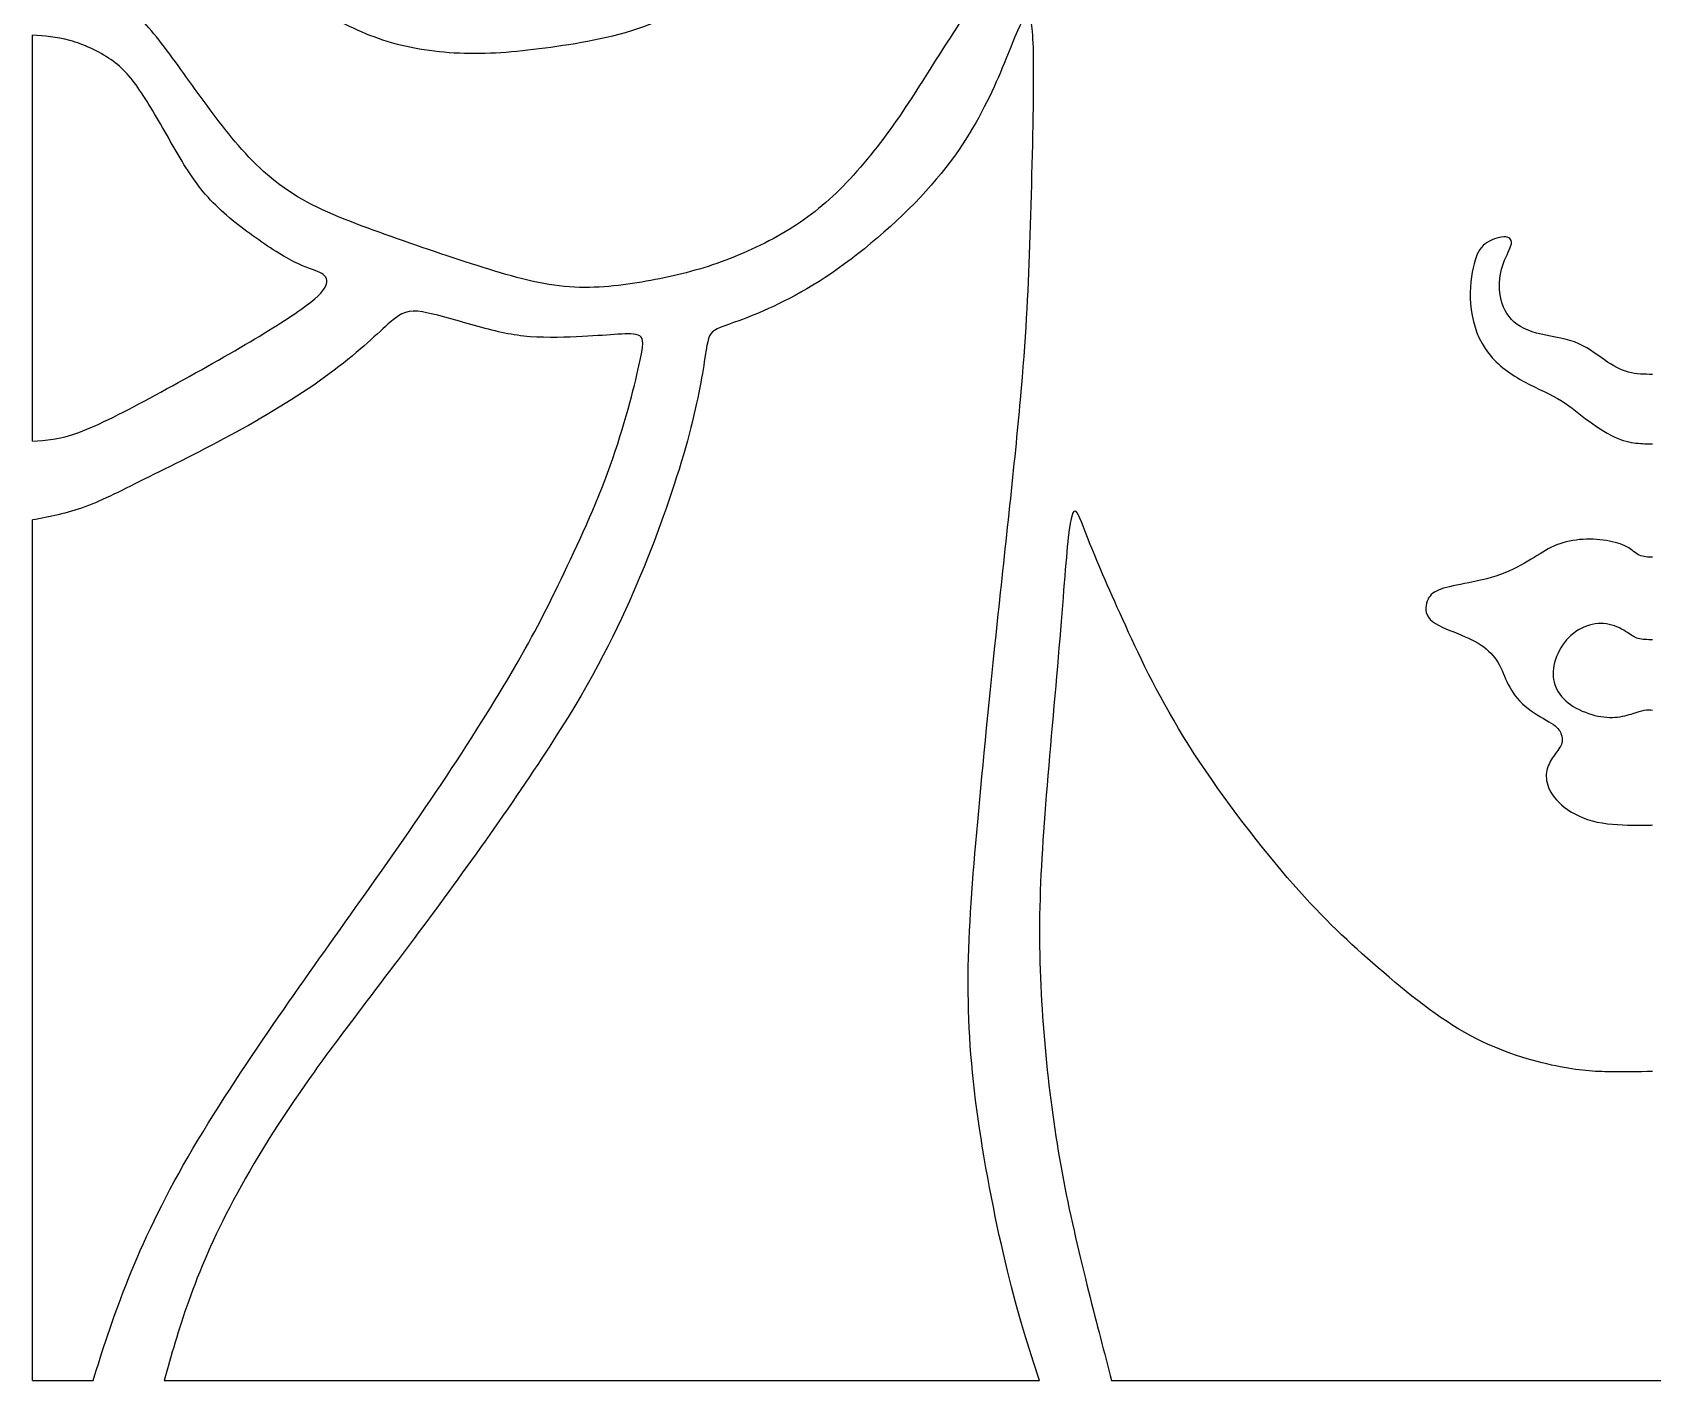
# Model space of a CAD drawing. Extents: x 0 to 80.9, y -7.4 to 60.
# Drawn here: x 57.87 to 62.226, y 21.648 to 25.273 of the extents above; entities that cross this region are included whole.
import ezdxf

# ---------------------------------------------------------------- set-up
doc = ezdxf.new("R2010")
doc.units = 0
doc.header["$MEASUREMENT"] = 0
doc.layers.add('LAYER_1', color=7, linetype='CONTINUOUS')

msp = doc.modelspace()

# ---------------------------------------------------------------- linework, layer by layer
at = {"layer": 'LAYER_1'}
for points, knots in [([(59.9503, 25.6056), (59.8991, 25.5541), (59.8348, 25.4976), (59.7673, 25.4432), (59.7673, 25.4432), (59.6999, 25.3889), (59.6293, 25.3366), (59.5457, 25.3016), (59.5457, 25.3016), (59.462, 25.2665), (59.3653, 25.2487), (59.2795, 25.2362), (59.2795, 25.2362), (59.1938, 25.2237), (59.119, 25.2163), (59.0453, 25.2174), (59.0453, 25.2174), (58.9716, 25.2184), (58.8989, 25.2278), (58.8343, 25.2464), (58.8343, 25.2464), (58.7698, 25.2649), (58.7133, 25.2927), (58.6579, 25.3233), (58.6579, 25.3233), (58.6025, 25.3538), (58.5481, 25.3873), (58.4916, 25.4145), (58.4916, 25.4145), (58.4352, 25.4417), (58.3766, 25.4626), (58.3264, 25.4804), (58.3264, 25.4804), (58.2762, 25.4981), (58.2344, 25.5128), (58.1986, 25.518), (58.1986, 25.518), (58.1627, 25.5232), (58.1329, 25.5191), (58.1052, 25.5068), (58.1052, 25.5068), (58.0775, 25.4945), (58.0519, 25.4741), (58.032, 25.4561), (58.032, 25.4561), (58.0122, 25.438), (57.998, 25.4223), (57.9915, 25.4077), (57.9915, 25.4077), (57.985, 25.3931), (57.986, 25.3795), (57.9946, 25.3716), (57.9946, 25.3716), (58.0033, 25.3638), (58.0195, 25.3617), (58.0352, 25.3632), (58.0352, 25.3632), (58.0508, 25.3648), (58.066, 25.3701), (58.0861, 25.3643), (58.0861, 25.3643), (58.1063, 25.3586), (58.1314, 25.3418), (58.1638, 25.307), (58.1638, 25.307), (58.1962, 25.2723), (58.236, 25.2195), (58.2767, 25.163), (58.2767, 25.163), (58.3175, 25.1065), (58.3593, 25.0464), (58.4061, 24.9899), (58.4061, 24.9899), (58.4529, 24.9335), (58.5047, 24.8807), (58.5703, 24.8391), (58.5703, 24.8391), (58.6359, 24.7975), (58.7154, 24.7672), (58.8016, 24.7361), (58.8016, 24.7361), (58.8879, 24.705), (58.981, 24.6731), (59.0657, 24.6462), (59.0657, 24.6462), (59.1504, 24.6192), (59.2267, 24.5973), (59.2997, 24.5902), (59.2997, 24.5902), (59.3726, 24.5832), (59.4422, 24.591), (59.5077, 24.602), (59.5077, 24.602), (59.5734, 24.613), (59.6351, 24.6271), (59.6981, 24.6482), (59.6981, 24.6482), (59.7611, 24.6694), (59.8254, 24.6977), (59.8826, 24.7306), (59.8826, 24.7306), (59.9399, 24.7635), (59.9901, 24.8012), (60.04, 24.8506), (60.04, 24.8506), (60.0899, 24.9), (60.1396, 24.9612), (60.184, 25.0239), (60.184, 25.0239), (60.2285, 25.0867), (60.2677, 25.151), (60.3072, 25.2129), (60.3072, 25.2129), (60.3467, 25.2749), (60.3864, 25.3345), (60.4141, 25.386), (60.4141, 25.386), (60.4418, 25.4375), (60.4575, 25.4809), (60.4716, 25.5384), (60.4716, 25.5384), (60.4857, 25.5959), (60.4983, 25.6676), (60.5085, 25.7345), (60.5085, 25.7345), (60.5187, 25.8014), (60.5265, 25.8636), (60.5351, 25.9141), (60.5351, 25.9141), (60.5438, 25.9645), (60.5532, 26.0032), (60.5676, 26.0395), (60.5676, 26.0395), (60.5819, 26.0759), (60.6013, 26.1099), (60.6183, 26.1344), (60.6183, 26.1344), (60.6353, 26.159), (60.6499, 26.1742), (60.652, 26.1851), (60.652, 26.1851), (60.6541, 26.1961), (60.6436, 26.203), (60.6272, 26.2058), (60.6272, 26.2058), (60.6107, 26.2087), (60.5882, 26.2076), (60.5571, 26.1988), (60.5571, 26.1988), (60.526, 26.1899), (60.4862, 26.1731), (60.4457, 26.1504), (60.4457, 26.1504), (60.4052, 26.1277), (60.3639, 26.0989), (60.3213, 26.0558), (60.3213, 26.0558), (60.2787, 26.0126), (60.2348, 25.9551), (60.194, 25.9018), (60.194, 25.9018), (60.1532, 25.8485), (60.1155, 25.7993), (60.0777, 25.7515), (60.0777, 25.7515), (60.0398, 25.7036), (60.0016, 25.6571), (59.9503, 25.6056)], [0, 0, 0, 0, 0.023256, 0.023256, 0.023256, 0.023256, 0.046512, 0.046512, 0.046512, 0.046512, 0.069767, 0.069767, 0.069767, 0.069767, 0.093023, 0.093023, 0.093023, 0.093023, 0.116279, 0.116279, 0.116279, 0.116279, 0.139535, 0.139535, 0.139535, 0.139535, 0.162791, 0.162791, 0.162791, 0.162791, 0.186047, 0.186047, 0.186047, 0.186047, 0.209302, 0.209302, 0.209302, 0.209302, 0.232558, 0.232558, 0.232558, 0.232558, 0.255814, 0.255814, 0.255814, 0.255814, 0.27907, 0.27907, 0.27907, 0.27907, 0.302326, 0.302326, 0.302326, 0.302326, 0.325581, 0.325581, 0.325581, 0.325581, 0.348837, 0.348837, 0.348837, 0.348837, 0.372093, 0.372093, 0.372093, 0.372093, 0.395349, 0.395349, 0.395349, 0.395349, 0.418605, 0.418605, 0.418605, 0.418605, 0.44186, 0.44186, 0.44186, 0.44186, 0.465116, 0.465116, 0.465116, 0.465116, 0.488372, 0.488372, 0.488372, 0.488372, 0.511628, 0.511628, 0.511628, 0.511628, 0.534884, 0.534884, 0.534884, 0.534884, 0.55814, 0.55814, 0.55814, 0.55814, 0.581395, 0.581395, 0.581395, 0.581395, 0.604651, 0.604651, 0.604651, 0.604651, 0.627907, 0.627907, 0.627907, 0.627907, 0.651163, 0.651163, 0.651163, 0.651163, 0.674419, 0.674419, 0.674419, 0.674419, 0.697674, 0.697674, 0.697674, 0.697674, 0.72093, 0.72093, 0.72093, 0.72093, 0.744186, 0.744186, 0.744186, 0.744186, 0.767442, 0.767442, 0.767442, 0.767442, 0.790698, 0.790698, 0.790698, 0.790698, 0.813953, 0.813953, 0.813953, 0.813953, 0.837209, 0.837209, 0.837209, 0.837209, 0.860465, 0.860465, 0.860465, 0.860465, 0.883721, 0.883721, 0.883721, 0.883721, 0.906977, 0.906977, 0.906977, 0.906977, 0.930233, 0.930233, 0.930233, 0.930233, 0.953488, 0.953488, 0.953488, 0.953488, 1, 1, 1, 1]), ([(60.5769, 21.6482), (60.5487, 21.736), (60.5204, 21.8238), (60.4912, 21.9435), (60.4912, 21.9435), (60.4619, 22.0632), (60.4316, 22.2149), (60.4122, 22.3518), (60.4122, 22.3518), (60.3929, 22.4888), (60.3845, 22.6112), (60.3855, 22.7377), (60.3855, 22.7377), (60.3866, 22.8642), (60.3971, 22.9949), (60.4112, 23.1507), (60.4112, 23.1507), (60.4253, 23.3066), (60.4431, 23.4875), (60.4645, 23.6903), (60.4645, 23.6903), (60.4859, 23.8932), (60.5111, 24.118), (60.5262, 24.2858), (60.5262, 24.2858), (60.5414, 24.4537), (60.5466, 24.5645), (60.5513, 24.702), (60.5513, 24.702), (60.556, 24.8395), (60.5602, 25.0037), (60.5613, 25.1151), (60.5613, 25.1151), (60.5623, 25.2264), (60.5602, 25.285), (60.5534, 25.3075), (60.5534, 25.3075), (60.5466, 25.3299), (60.5351, 25.3164), (60.5179, 25.2772), (60.5179, 25.2772), (60.5006, 25.2379), (60.4776, 25.1731), (60.4425, 25.1004), (60.4425, 25.1004), (60.4075, 25.0277), (60.3605, 24.9472), (60.2862, 24.8625), (60.2862, 24.8625), (60.212, 24.7778), (60.1105, 24.6889), (60.0185, 24.6262), (60.0185, 24.6262), (59.9265, 24.5635), (59.8439, 24.5269), (59.7901, 24.506), (59.7901, 24.506), (59.7362, 24.4851), (59.7111, 24.4798), (59.698, 24.4678), (59.698, 24.4678), (59.685, 24.4558), (59.6839, 24.4369), (59.6761, 24.3873), (59.6761, 24.3873), (59.6682, 24.3376), (59.6536, 24.2571), (59.6254, 24.1567), (59.6254, 24.1567), (59.5971, 24.0563), (59.5553, 23.9361), (59.5046, 23.8137), (59.5046, 23.8137), (59.4539, 23.6914), (59.3943, 23.5669), (59.2907, 23.4017), (59.2907, 23.4017), (59.1872, 23.2365), (59.0398, 23.0305), (58.9185, 22.8674), (58.9185, 22.8674), (58.7972, 22.7042), (58.702, 22.584), (58.6189, 22.4669), (58.6189, 22.4669), (58.5358, 22.3498), (58.4646, 22.2358), (58.4103, 22.1338), (58.4103, 22.1338), (58.3559, 22.0319), (58.3182, 21.9419), (58.29, 21.863), (58.29, 21.863), (58.2618, 21.7841), (58.2429, 21.7161), (58.2241, 21.6482)], [0, 0, 0, 0, 0.04, 0.04, 0.04, 0.04, 0.08, 0.08, 0.08, 0.08, 0.12, 0.12, 0.12, 0.12, 0.16, 0.16, 0.16, 0.16, 0.2, 0.2, 0.2, 0.2, 0.24, 0.24, 0.24, 0.24, 0.28, 0.28, 0.28, 0.28, 0.32, 0.32, 0.32, 0.32, 0.36, 0.36, 0.36, 0.36, 0.4, 0.4, 0.4, 0.4, 0.44, 0.44, 0.44, 0.44, 0.48, 0.48, 0.48, 0.48, 0.52, 0.52, 0.52, 0.52, 0.56, 0.56, 0.56, 0.56, 0.6, 0.6, 0.6, 0.6, 0.64, 0.64, 0.64, 0.64, 0.68, 0.68, 0.68, 0.68, 0.72, 0.72, 0.72, 0.72, 0.76, 0.76, 0.76, 0.76, 0.8, 0.8, 0.8, 0.8, 0.84, 0.84, 0.84, 0.84, 0.88, 0.88, 0.88, 0.88, 0.92, 0.92, 0.92, 0.92, 1, 1, 1, 1]), ([(57.8696, 24.1742), (57.9053, 24.1763), (57.941, 24.1784), (57.9946, 24.1979), (57.9946, 24.1979), (58.0483, 24.2176), (58.1199, 24.2547), (58.2001, 24.2981), (58.2001, 24.2981), (58.2804, 24.3415), (58.3693, 24.3912), (58.4417, 24.4338), (58.4417, 24.4338), (58.5141, 24.4764), (58.5701, 24.5119), (58.6056, 24.5386), (58.6056, 24.5386), (58.6412, 24.5653), (58.6563, 24.5831), (58.6602, 24.5969), (58.6602, 24.5969), (58.6642, 24.6108), (58.6568, 24.6207), (58.6422, 24.628), (58.6422, 24.628), (58.6276, 24.6353), (58.6056, 24.64), (58.5729, 24.6565), (58.5729, 24.6565), (58.5403, 24.673), (58.4969, 24.7012), (58.4543, 24.7323), (58.4543, 24.7323), (58.4116, 24.7634), (58.3698, 24.7974), (58.3353, 24.8374), (58.3353, 24.8374), (58.3008, 24.8774), (58.2736, 24.9234), (58.2456, 24.972), (58.2456, 24.972), (58.2177, 25.0207), (58.1889, 25.0719), (58.1628, 25.1111), (58.1628, 25.1111), (58.1366, 25.1503), (58.1131, 25.1775), (58.0807, 25.2002), (58.0807, 25.2002), (58.0483, 25.223), (58.007, 25.2413), (57.9703, 25.2515), (57.9703, 25.2515), (57.9337, 25.2617), (57.9016, 25.2638), (57.8696, 25.2659)], [0, 0, 0, 0, 0.066667, 0.066667, 0.066667, 0.066667, 0.133333, 0.133333, 0.133333, 0.133333, 0.2, 0.2, 0.2, 0.2, 0.266667, 0.266667, 0.266667, 0.266667, 0.333333, 0.333333, 0.333333, 0.333333, 0.4, 0.4, 0.4, 0.4, 0.466667, 0.466667, 0.466667, 0.466667, 0.533333, 0.533333, 0.533333, 0.533333, 0.6, 0.6, 0.6, 0.6, 0.666667, 0.666667, 0.666667, 0.666667, 0.733333, 0.733333, 0.733333, 0.733333, 0.8, 0.8, 0.8, 0.8, 0.866667, 0.866667, 0.866667, 0.866667, 1, 1, 1, 1]), ([(62.2255, 24.3539), (62.2036, 24.3539), (62.1817, 24.3539), (62.1605, 24.3596), (62.1605, 24.3596), (62.1394, 24.3654), (62.119, 24.3769), (62.096, 24.3928), (62.096, 24.3928), (62.073, 24.4088), (62.0473, 24.4292), (62.0155, 24.4409), (62.0155, 24.4409), (61.9836, 24.4527), (61.9454, 24.4558), (61.9135, 24.4647), (61.9135, 24.4647), (61.8816, 24.4736), (61.856, 24.4883), (61.8395, 24.5091), (61.8395, 24.5091), (61.8231, 24.5301), (61.8157, 24.5573), (61.8141, 24.5826), (61.8141, 24.5826), (61.8126, 24.608), (61.8168, 24.6315), (61.8246, 24.6527), (61.8246, 24.6527), (61.8324, 24.6739), (61.8439, 24.6927), (61.8458, 24.7052), (61.8458, 24.7052), (61.8476, 24.7178), (61.8398, 24.7241), (61.8254, 24.7236), (61.8254, 24.7236), (61.811, 24.723), (61.7901, 24.7157), (61.7755, 24.7045), (61.7755, 24.7045), (61.7608, 24.6932), (61.7524, 24.678), (61.7454, 24.6509), (61.7454, 24.6509), (61.7384, 24.6237), (61.7326, 24.5844), (61.736, 24.5432), (61.736, 24.5432), (61.7394, 24.5018), (61.7519, 24.4584), (61.7752, 24.4234), (61.7752, 24.4234), (61.7985, 24.3884), (61.8324, 24.3617), (61.868, 24.3411), (61.868, 24.3411), (61.9035, 24.3204), (61.9407, 24.3058), (61.97, 24.289), (61.97, 24.289), (61.9992, 24.2723), (62.0207, 24.2535), (62.0455, 24.2347), (62.0455, 24.2347), (62.0703, 24.2159), (62.0986, 24.197), (62.1221, 24.1858), (62.1221, 24.1858), (62.1456, 24.1746), (62.1645, 24.1709), (62.1809, 24.1691), (62.1809, 24.1691), (62.1973, 24.1672), (62.2114, 24.1672), (62.2255, 24.1672)], [0, 0, 0, 0, 0.05, 0.05, 0.05, 0.05, 0.1, 0.1, 0.1, 0.1, 0.15, 0.15, 0.15, 0.15, 0.2, 0.2, 0.2, 0.2, 0.25, 0.25, 0.25, 0.25, 0.3, 0.3, 0.3, 0.3, 0.35, 0.35, 0.35, 0.35, 0.4, 0.4, 0.4, 0.4, 0.45, 0.45, 0.45, 0.45, 0.5, 0.5, 0.5, 0.5, 0.55, 0.55, 0.55, 0.55, 0.6, 0.6, 0.6, 0.6, 0.65, 0.65, 0.65, 0.65, 0.7, 0.7, 0.7, 0.7, 0.75, 0.75, 0.75, 0.75, 0.8, 0.8, 0.8, 0.8, 0.85, 0.85, 0.85, 0.85, 0.9, 0.9, 0.9, 0.9, 1, 1, 1, 1]), ([(58.0328, 21.6482), (58.0579, 21.7287), (58.083, 21.8092), (58.1206, 21.9043), (58.1206, 21.9043), (58.1582, 21.9995), (58.2085, 22.1092), (58.2754, 22.2274), (58.2754, 22.2274), (58.3423, 22.3456), (58.426, 22.4721), (58.5028, 22.5845), (58.5028, 22.5845), (58.5797, 22.6969), (58.6497, 22.7952), (58.7245, 22.9003), (58.7245, 22.9003), (58.7992, 23.0054), (58.8787, 23.1173), (58.9545, 23.2302), (58.9545, 23.2302), (59.0304, 23.3431), (59.1025, 23.4572), (59.1569, 23.5497), (59.1569, 23.5497), (59.2113, 23.6422), (59.2479, 23.7133), (59.2912, 23.8033), (59.2912, 23.8033), (59.3346, 23.8932), (59.3849, 24.0019), (59.423, 24.108), (59.423, 24.108), (59.4612, 24.2142), (59.4873, 24.3177), (59.5004, 24.3768), (59.5004, 24.3768), (59.5135, 24.4359), (59.5135, 24.4505), (59.5025, 24.4573), (59.5025, 24.4573), (59.4915, 24.4641), (59.4695, 24.4631), (59.4439, 24.4615), (59.4439, 24.4615), (59.4183, 24.4599), (59.389, 24.4578), (59.3482, 24.4557), (59.3482, 24.4557), (59.3075, 24.4537), (59.2552, 24.4516), (59.2081, 24.4552), (59.2081, 24.4552), (59.1611, 24.4589), (59.1192, 24.4683), (59.068, 24.4824), (59.068, 24.4824), (59.0168, 24.4965), (58.9561, 24.5154), (58.918, 24.5216), (58.918, 24.5216), (58.8798, 24.5279), (58.8641, 24.5216), (58.8317, 24.4939), (58.8317, 24.4939), (58.7993, 24.4662), (58.7501, 24.417), (58.6811, 24.3648), (58.6811, 24.3648), (58.6121, 24.3125), (58.5232, 24.2571), (58.4338, 24.2074), (58.4338, 24.2074), (58.3444, 24.1577), (58.2544, 24.1138), (58.1834, 24.0783), (58.1834, 24.0783), (58.1123, 24.0427), (58.06, 24.0155), (58.0108, 23.9976), (58.0108, 23.9976), (57.9617, 23.9797), (57.9156, 23.9711), (57.8696, 23.9624)], [0, 0, 0, 0, 0.045455, 0.045455, 0.045455, 0.045455, 0.090909, 0.090909, 0.090909, 0.090909, 0.136364, 0.136364, 0.136364, 0.136364, 0.181818, 0.181818, 0.181818, 0.181818, 0.227273, 0.227273, 0.227273, 0.227273, 0.272727, 0.272727, 0.272727, 0.272727, 0.318182, 0.318182, 0.318182, 0.318182, 0.363636, 0.363636, 0.363636, 0.363636, 0.409091, 0.409091, 0.409091, 0.409091, 0.454545, 0.454545, 0.454545, 0.454545, 0.5, 0.5, 0.5, 0.5, 0.545455, 0.545455, 0.545455, 0.545455, 0.590909, 0.590909, 0.590909, 0.590909, 0.636364, 0.636364, 0.636364, 0.636364, 0.681818, 0.681818, 0.681818, 0.681818, 0.727273, 0.727273, 0.727273, 0.727273, 0.772727, 0.772727, 0.772727, 0.772727, 0.818182, 0.818182, 0.818182, 0.818182, 0.863636, 0.863636, 0.863636, 0.863636, 0.909091, 0.909091, 0.909091, 0.909091, 1, 1, 1, 1]), ([(62.2255, 22.4795), (62.1862, 22.4784), (62.1469, 22.4774), (62.1048, 22.4784), (62.1048, 22.4784), (62.0627, 22.4795), (62.0177, 22.4826), (61.9534, 22.4967), (61.9534, 22.4967), (61.8891, 22.5108), (61.8054, 22.5359), (61.7207, 22.584), (61.7207, 22.584), (61.636, 22.6321), (61.5503, 22.7033), (61.4734, 22.7707), (61.4734, 22.7707), (61.3966, 22.8381), (61.3286, 22.9019), (61.2434, 23.0013), (61.2434, 23.0013), (61.1582, 23.1006), (61.0556, 23.2355), (60.9788, 23.3568), (60.9788, 23.3568), (60.902, 23.4781), (60.8507, 23.5858), (60.8089, 23.6773), (60.8089, 23.6773), (60.7671, 23.7688), (60.7346, 23.8441), (60.7137, 23.8963), (60.7137, 23.8963), (60.6928, 23.9486), (60.6834, 23.9779), (60.6756, 23.9847), (60.6756, 23.9847), (60.6677, 23.9915), (60.6614, 23.9758), (60.6546, 23.9152), (60.6546, 23.9152), (60.6479, 23.8545), (60.6405, 23.7489), (60.6295, 23.6182), (60.6295, 23.6182), (60.6186, 23.4875), (60.6039, 23.3317), (60.5935, 23.1973), (60.5935, 23.1973), (60.583, 23.063), (60.5767, 22.95), (60.5772, 22.8371), (60.5772, 22.8371), (60.5778, 22.7242), (60.5851, 22.6112), (60.5961, 22.503), (60.5961, 22.503), (60.607, 22.3948), (60.6217, 22.2912), (60.6416, 22.1872), (60.6416, 22.1872), (60.6614, 22.0832), (60.6866, 21.9786), (60.709, 21.8886), (60.709, 21.8886), (60.7315, 21.7987), (60.7514, 21.7234), (60.7712, 21.6482)], [0, 0, 0, 0, 0.055556, 0.055556, 0.055556, 0.055556, 0.111111, 0.111111, 0.111111, 0.111111, 0.166667, 0.166667, 0.166667, 0.166667, 0.222222, 0.222222, 0.222222, 0.222222, 0.277778, 0.277778, 0.277778, 0.277778, 0.333333, 0.333333, 0.333333, 0.333333, 0.388889, 0.388889, 0.388889, 0.388889, 0.444444, 0.444444, 0.444444, 0.444444, 0.5, 0.5, 0.5, 0.5, 0.555556, 0.555556, 0.555556, 0.555556, 0.611111, 0.611111, 0.611111, 0.611111, 0.666667, 0.666667, 0.666667, 0.666667, 0.722222, 0.722222, 0.722222, 0.722222, 0.777778, 0.777778, 0.777778, 0.777778, 0.833333, 0.833333, 0.833333, 0.833333, 0.888889, 0.888889, 0.888889, 0.888889, 1, 1, 1, 1]), ([(62.2255, 23.8621), (62.213, 23.8624), (62.2006, 23.8627), (62.1899, 23.8676), (62.1899, 23.8676), (62.1792, 23.8726), (62.1703, 23.8823), (62.1563, 23.89), (62.1563, 23.89), (62.1424, 23.8977), (62.1232, 23.9035), (62.1012, 23.907), (62.1012, 23.907), (62.0791, 23.9105), (62.054, 23.9118), (62.0293, 23.9095), (62.0293, 23.9095), (62.0046, 23.9071), (61.9803, 23.9011), (61.9596, 23.892), (61.9596, 23.892), (61.939, 23.8828), (61.9219, 23.8705), (61.8992, 23.8565), (61.8992, 23.8565), (61.8765, 23.8426), (61.848, 23.8268), (61.8162, 23.8155), (61.8162, 23.8155), (61.7845, 23.8041), (61.7494, 23.797), (61.7199, 23.7912), (61.7199, 23.7912), (61.6903, 23.7853), (61.6663, 23.7806), (61.65, 23.7738), (61.65, 23.7738), (61.6336, 23.767), (61.625, 23.7581), (61.6197, 23.744), (61.6197, 23.744), (61.6145, 23.7299), (61.6127, 23.7105), (61.6276, 23.6951), (61.6276, 23.6951), (61.6425, 23.6797), (61.6741, 23.6682), (61.7017, 23.6569), (61.7017, 23.6569), (61.7293, 23.6457), (61.7528, 23.6347), (61.7715, 23.6208), (61.7715, 23.6208), (61.7902, 23.607), (61.8041, 23.5903), (61.814, 23.5717), (61.814, 23.5717), (61.8239, 23.5531), (61.8299, 23.5327), (61.8413, 23.5124), (61.8413, 23.5124), (61.8527, 23.492), (61.8694, 23.4716), (61.8906, 23.4551), (61.8906, 23.4551), (61.9117, 23.4386), (61.9374, 23.4261), (61.9533, 23.4158), (61.9533, 23.4158), (61.9692, 23.4054), (61.9756, 23.3973), (61.9793, 23.3883), (61.9793, 23.3883), (61.9831, 23.3793), (61.9844, 23.3693), (61.9803, 23.3589), (61.9803, 23.3589), (61.9761, 23.3485), (61.9664, 23.3375), (61.9584, 23.3258), (61.9584, 23.3258), (61.9505, 23.3142), (61.9442, 23.3019), (61.9413, 23.2885), (61.9413, 23.2885), (61.9384, 23.275), (61.9389, 23.2603), (61.9459, 23.2434), (61.9459, 23.2434), (61.9528, 23.2264), (61.9661, 23.207), (61.9881, 23.1899), (61.9881, 23.1899), (62.0101, 23.1728), (62.0406, 23.1578), (62.0766, 23.1501), (62.0766, 23.1501), (62.1125, 23.1424), (62.1539, 23.1419), (62.1796, 23.1418), (62.1796, 23.1418), (62.2053, 23.1417), (62.2154, 23.1419), (62.2255, 23.1422)], [0, 0, 0, 0, 0.037037, 0.037037, 0.037037, 0.037037, 0.074074, 0.074074, 0.074074, 0.074074, 0.111111, 0.111111, 0.111111, 0.111111, 0.148148, 0.148148, 0.148148, 0.148148, 0.185185, 0.185185, 0.185185, 0.185185, 0.222222, 0.222222, 0.222222, 0.222222, 0.259259, 0.259259, 0.259259, 0.259259, 0.296296, 0.296296, 0.296296, 0.296296, 0.333333, 0.333333, 0.333333, 0.333333, 0.37037, 0.37037, 0.37037, 0.37037, 0.407407, 0.407407, 0.407407, 0.407407, 0.444444, 0.444444, 0.444444, 0.444444, 0.481481, 0.481481, 0.481481, 0.481481, 0.518519, 0.518519, 0.518519, 0.518519, 0.555556, 0.555556, 0.555556, 0.555556, 0.592593, 0.592593, 0.592593, 0.592593, 0.62963, 0.62963, 0.62963, 0.62963, 0.666667, 0.666667, 0.666667, 0.666667, 0.703704, 0.703704, 0.703704, 0.703704, 0.740741, 0.740741, 0.740741, 0.740741, 0.777778, 0.777778, 0.777778, 0.777778, 0.814815, 0.814815, 0.814815, 0.814815, 0.851852, 0.851852, 0.851852, 0.851852, 0.888889, 0.888889, 0.888889, 0.888889, 0.925926, 0.925926, 0.925926, 0.925926, 1, 1, 1, 1]), ([(62.2255, 23.6402), (62.2115, 23.6405), (62.1974, 23.6407), (62.187, 23.6436), (62.187, 23.6436), (62.1766, 23.6465), (62.1698, 23.652), (62.1578, 23.6597), (62.1578, 23.6597), (62.1457, 23.6674), (62.1285, 23.6773), (62.1091, 23.6815), (62.1091, 23.6815), (62.0898, 23.6857), (62.0683, 23.6841), (62.0482, 23.6771), (62.0482, 23.6771), (62.0281, 23.67), (62.0093, 23.6574), (61.9941, 23.6399), (61.9941, 23.6399), (61.9789, 23.6224), (61.9674, 23.5999), (61.962, 23.5788), (61.962, 23.5788), (61.9565, 23.5576), (61.957, 23.5377), (61.963, 23.5196), (61.963, 23.5196), (61.969, 23.5014), (61.9805, 23.4849), (61.9982, 23.471), (61.9982, 23.471), (62.0158, 23.4572), (62.0396, 23.446), (62.0621, 23.4393), (62.0621, 23.4393), (62.0846, 23.4326), (62.1057, 23.4305), (62.1245, 23.4318), (62.1245, 23.4318), (62.1434, 23.4331), (62.1599, 23.4379), (62.1727, 23.4419), (62.1727, 23.4419), (62.1855, 23.4459), (62.1946, 23.4494), (62.2028, 23.4508), (62.2028, 23.4508), (62.211, 23.4522), (62.2183, 23.4517), (62.2255, 23.4512)], [0, 0, 0, 0, 0.071429, 0.071429, 0.071429, 0.071429, 0.142857, 0.142857, 0.142857, 0.142857, 0.214286, 0.214286, 0.214286, 0.214286, 0.285714, 0.285714, 0.285714, 0.285714, 0.357143, 0.357143, 0.357143, 0.357143, 0.428571, 0.428571, 0.428571, 0.428571, 0.5, 0.5, 0.5, 0.5, 0.571429, 0.571429, 0.571429, 0.571429, 0.642857, 0.642857, 0.642857, 0.642857, 0.714286, 0.714286, 0.714286, 0.714286, 0.785714, 0.785714, 0.785714, 0.785714, 0.857143, 0.857143, 0.857143, 0.857143, 1, 1, 1, 1])]:
    msp.add_open_spline(points, degree=3, knots=knots, dxfattribs=at)
for points in [[(57.8696, 24.1742), (57.8696, 24.1742), (57.8696, 25.2659), (57.8696, 25.2659)], [(57.8696, 21.6482), (57.8696, 21.6482), (57.8696, 23.9624), (57.8696, 23.9624)], [(57.8696, 21.6482), (57.8696, 21.6482), (58.0328, 21.6482), (58.0328, 21.6482)], [(58.2241, 21.6482), (58.2241, 21.6482), (60.5769, 21.6482), (60.5769, 21.6482)], [(60.7712, 21.6482), (60.7712, 21.6482), (63.6799, 21.6482), (63.6799, 21.6482)]]:
    msp.add_open_spline(points, degree=3, dxfattribs=at)

doc.saveas('drawing.dxf')
